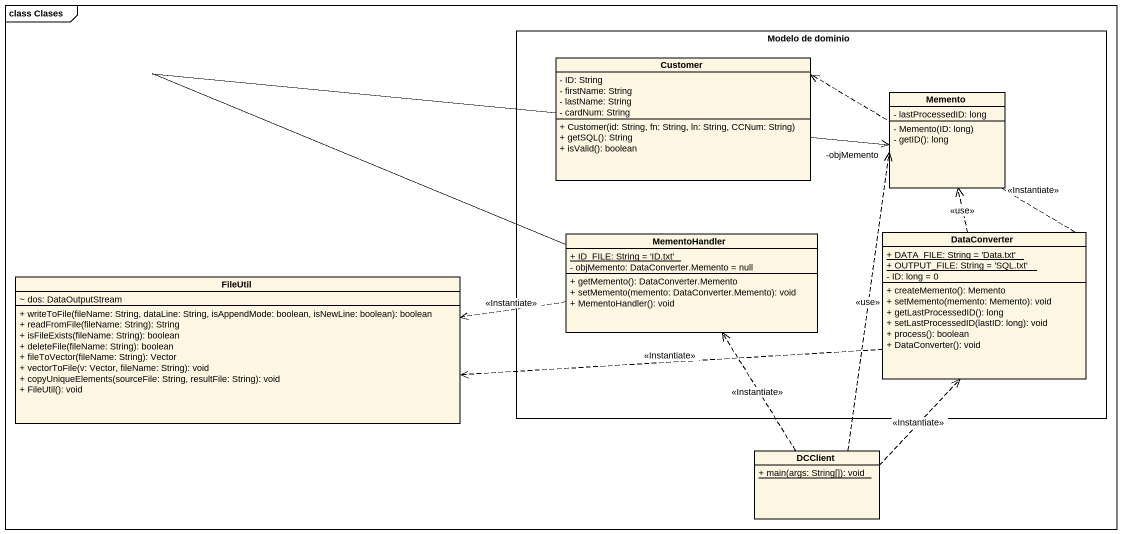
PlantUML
@startuml
mainframe class Clases
hide circle
hide empty members
skinparam classAttributeIconSize 0
rectangle "Modelo de dominio" as Modelo_de_dominio {
  class Customer {
    - ID: String
    - firstName: String
    - lastName: String
    - cardNum: String
    + Customer(id: String, fn: String, ln: String, CCNum: String)
    + getSQL(): String
    + isValid(): boolean
  }
  class Memento {
    - lastProcessedID: long
    - Memento(ID: long)
    - getID(): long
  }
  class MementoHandler {
    {static} + ID_FILE: String = 'ID.txt'
    - objMemento: DataConverter.Memento = null
    + getMemento(): DataConverter.Memento
    + setMemento(memento: DataConverter.Memento): void
    + MementoHandler(): void
  }
  class DataConverter {
    {static} + DATA_FILE: String = 'Data.txt'
    {static} + OUTPUT_FILE: String = 'SQL.txt'
    - ID: long = 0
    + createMemento(): Memento
    + setMemento(memento: Memento): void
    + getLastProcessedID(): long
    + setLastProcessedID(lastID: long): void
    + process(): boolean
    + DataConverter(): void
  }
}
class FileUtil {
  ~ dos: DataOutputStream
  + writeToFile(fileName: String, dataLine: String, isAppendMode: boolean, isNewLine: boolean): boolean
  + readFromFile(fileName: String): String
  + isFileExists(fileName: String): boolean
  + deleteFile(fileName: String): boolean
  + fileToVector(fileName: String): Vector
  + vectorToFile(v: Vector, fileName: String): void
  + copyUniqueElements(sourceFile: String, resultFile: String): void
  + FileUtil(): void
}
class DCClient {
  {static} + main(args: String[]): void
}
MementoHandler -right-> "-objMemento" Memento
MementoHandler .left.> FileUtil : <<Instantiate>>
DataConverter .up.> Customer : <<Instantiate>>
DataConverter .up.> Memento : <<use>>
DataConverter .left.> FileUtil : <<Instantiate>>
DCClient .up.> Memento : <<use>>
DCClient .up.> MementoHandler : <<Instantiate>>
DCClient .up.> DataConverter : <<Instantiate>>
@enduml
